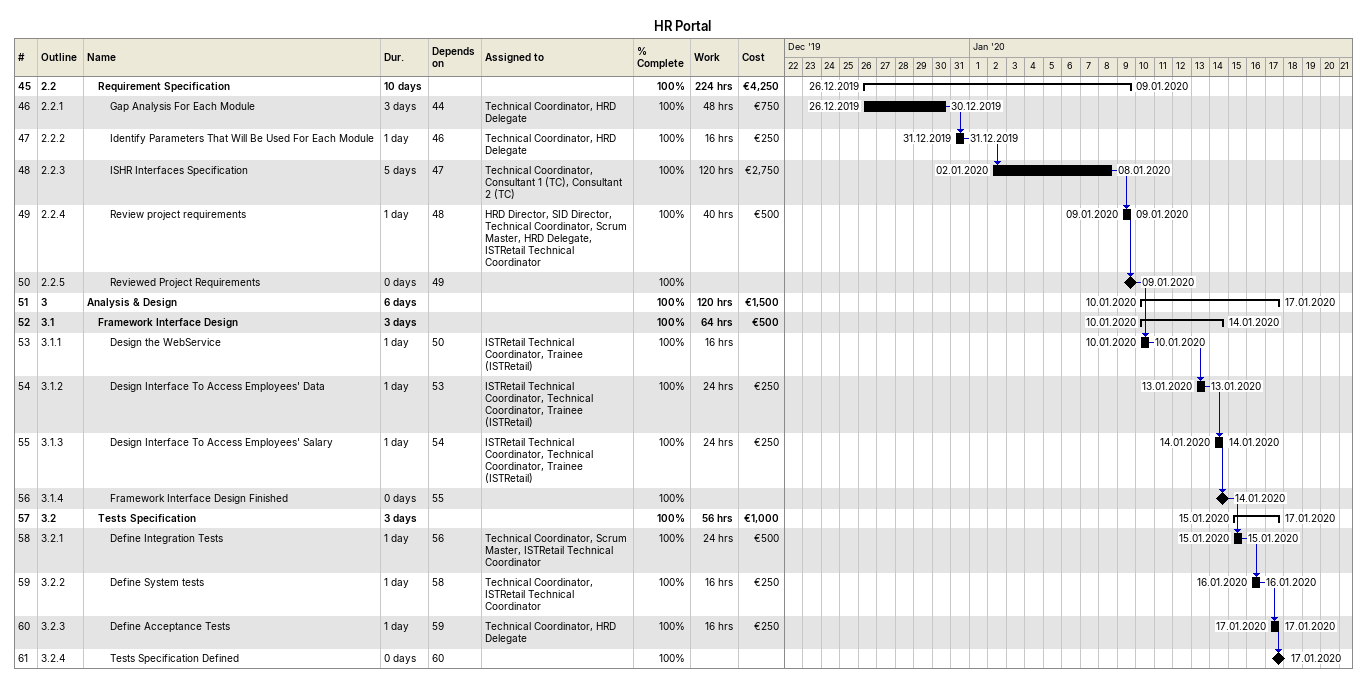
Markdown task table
HR Portal

| ID | WBS | Task | Duration | Start | Finish | Predecessors | Resources | % complete | Work (h) | Cost (€) |
|---|---|---|---|---|---|---|---|---|---|---|
| 45 | 2.2 | **Requirement Specification** | 10d | 2019-12-26 | 2020-01-09 |  |  | 100 | 224 | 4250 |
| 46 | 2.2.1 | Gap Analysis For Each Module | 3d | 2019-12-26 | 2019-12-30 | 44 | Technical Coordinator, HRD Delegate | 100 | 48 | 750 |
| 47 | 2.2.2 | Identify Parameters That Will Be Used For Each Module | 1d | 2019-12-31 | 2019-12-31 | 46 | Technical Coordinator, HRD Delegate | 100 | 16 | 250 |
| 48 | 2.2.3 | ISHR Interfaces Specification | 5d | 2020-01-02 | 2020-01-08 | 47 | Technical Coordinator, Consultant 1 (TC), Consultant 2 (TC) | 100 | 120 | 2750 |
| 49 | 2.2.4 | Review project requirements | 1d | 2020-01-09 | 2020-01-09 | 48 | HRD Director, SID Director, Technical Coordinator, Scrum Master, HRD Delegate, ISTRetail Technical Coordinator | 100 | 40 | 500 |
| 50 | 2.2.5 | Reviewed Project Requirements | 0d | 2020-01-09 | 2020-01-09 | 49 |  | 100 |  |  |
| 51 | 3 | **Analysis & Design** | 6d | 2020-01-10 | 2020-01-17 |  |  | 100 | 120 | 1500 |
| 52 | 3.1 | **Framework Interface Design** | 3d | 2020-01-10 | 2020-01-14 |  |  | 100 | 64 | 500 |
| 53 | 3.1.1 | Design the WebService | 1d | 2020-01-10 | 2020-01-10 | 50 | ISTRetail Technical Coordinator, Trainee (ISTRetail) | 100 | 16 |  |
| 54 | 3.1.2 | Design Interface To Access Employees' Data | 1d | 2020-01-13 | 2020-01-13 | 53 | ISTRetail Technical Coordinator, Technical Coordinator, Trainee (ISTRetail) | 100 | 24 | 250 |
| 55 | 3.1.3 | Design Interface To Access Employees' Salary | 1d | 2020-01-14 | 2020-01-14 | 54 | ISTRetail Technical Coordinator, Technical Coordinator, Trainee (ISTRetail) | 100 | 24 | 250 |
| 56 | 3.1.4 | Framework Interface Design Finished | 0d | 2020-01-14 | 2020-01-14 | 55 |  | 100 |  |  |
| 57 | 3.2 | **Tests Specification** | 3d | 2020-01-15 | 2020-01-17 |  |  | 100 | 56 | 1000 |
| 58 | 3.2.1 | Define Integration Tests | 1d | 2020-01-15 | 2020-01-15 | 56 | Technical Coordinator, Scrum Master, ISTRetail Technical Coordinator | 100 | 24 | 500 |
| 59 | 3.2.2 | Define System tests | 1d | 2020-01-16 | 2020-01-16 | 58 | Technical Coordinator, ISTRetail Technical Coordinator | 100 | 16 | 250 |
| 60 | 3.2.3 | Define Acceptance Tests | 1d | 2020-01-17 | 2020-01-17 | 59 | Technical Coordinator, HRD Delegate | 100 | 16 | 250 |
| 61 | 3.2.4 | Tests Specification Defined | 0d | 2020-01-17 | 2020-01-17 | 60 |  | 100 |  |  |
